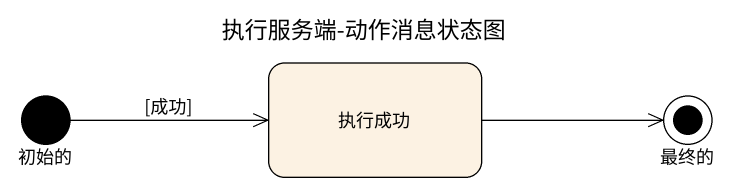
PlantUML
@startuml
title 执行服务端-动作消息状态图
hide empty description
state 执行成功
state 初始的 <<start>>
state 最终的 <<end>>
执行成功 -right-> 最终的
初始的 -right-> 执行成功 : [成功]
@enduml
